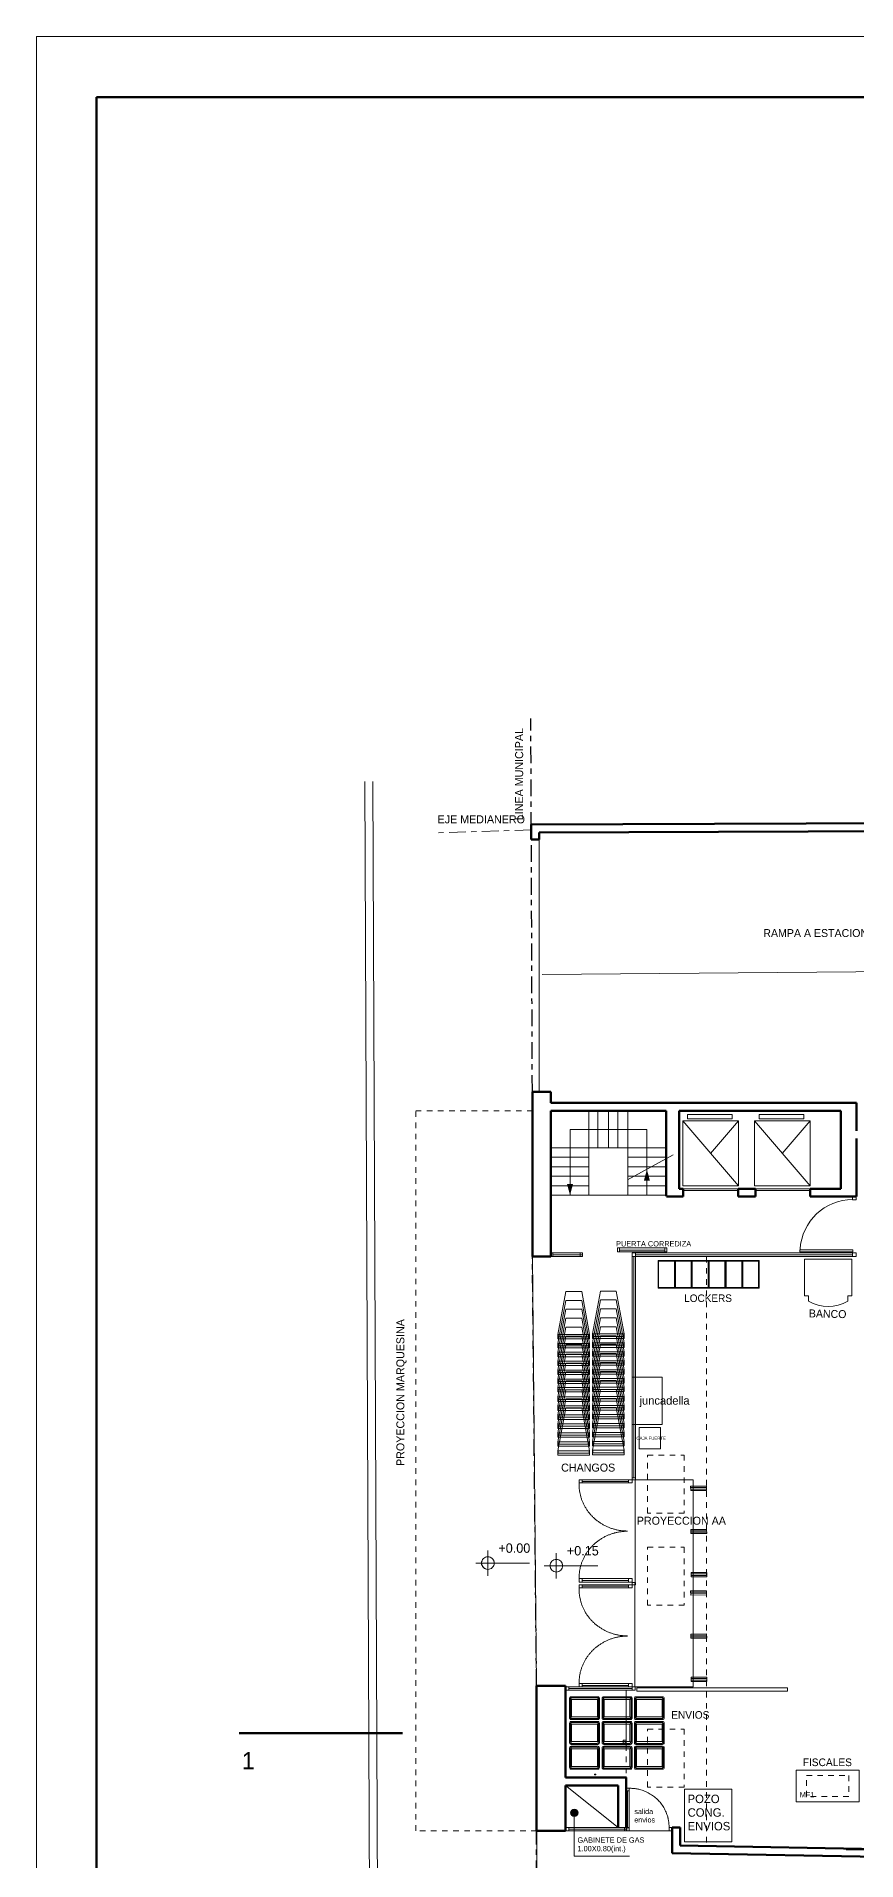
# Model space of a CAD drawing. Header units: metres. Extents: x -5.5 to 74.5, y -93.9 to -36.5.
# Drawn here: x -5.53 to 10.04, y -71.15 to -36.54 of the extents above; entities that cross this region are included whole.
import ezdxf

# ---------------------------------------------------------------- set-up
doc = ezdxf.new("R2010")
doc.units = ezdxf.units.M
doc.header["$LTSCALE"] = 0.508
for name, pattern in [('STYLE_01', [0.416641, 0.208282, -0.208359]), ('STYLE_06', [1.041641, 0.625, -0.208282, 0.069427, -0.138931]), ('STYLE_19', [0.347214, 0.208359, -0.138855])]:
    doc.linetypes.add(name, pattern=pattern)
for name, color, linetype in [('carpinteria', 7, 'Continuous'), ('EQUIPAMIENTO', 7, 'Continuous'), ('Mover', 30, 'Continuous'), ('MUROS', 7, 'Continuous'), ('Nuevo-1', 160, 'Continuous'), ('p1', 7, 'Continuous'), ('ROTULO', 7, 'Continuous'), ('TEXTO', 7, 'Continuous'), ('VARIOS', 7, 'Continuous')]:
    doc.layers.add(name, color=color, linetype=linetype)
doc.styles.add('Futura', font='')
doc.styles.add('Geneva', font='')
doc.styles.get('Futura').set_extended_font_data('Futura')
doc.styles.get('Geneva').set_extended_font_data('Geneva')

# ---------------------------------------------------------------- blocks, each defined once
blk = doc.blocks.new('Group-64')
at = {"color": 0, "linetype": 'Continuous', "lineweight": 5}
blk.add_lwpolyline([(-26.875013, 7.241018), (-26.875013, 7.280318), (-27.876313, 7.280318), (-27.876313, 7.241018)], close=True, dxfattribs=at)
blk.add_arc((-26.874613, 7.236018), 1.0007, 90, 176.7404497, dxfattribs=at)
blk = doc.blocks.new('Group-106')
at = {"color": 0, "linetype": 'Continuous', "lineweight": 5}
blk.add_line((-31.151408, -3.687449), (-31.151408, -2.984282), dxfattribs=at)
for points in [[(-31.119002, -3.743382), (-31.119002, -2.936339), (-31.175713, -2.936339), (-31.175713, -3.743382)], [(-31.119002, -2.936339), (-31.119002, -2.984282), (-31.175713, -2.984282), (-31.175713, -2.936339)], [(-31.119002, -3.743382), (-31.119002, -3.687449), (-31.175713, -3.687449), (-31.175713, -3.743382)]]:
    blk.add_lwpolyline(points, close=True, dxfattribs=at)
blk.add_open_spline([(-30.362013, -3.671467), (-30.362013, -3.472504), (-30.565565, -3.128911), (-30.917222, -2.933383), (-31.119087, -2.9365)], degree=2, dxfattribs=at)
blk = doc.blocks.new('Group-135')
at = {"color": 0, "linetype": 'Continuous', "lineweight": 5}
for p, q in [((-31.129413, 0.897818), (-32.009413, 0.897818)), ((-31.129413, -0.984582), (-32.009413, -0.984582))]:
    blk.add_line(p, q, dxfattribs=at)
for points in [[(-31.059413, 0.926618), (-32.069413, 0.926618), (-32.069413, 0.869018), (-31.059413, 0.869018)], [(-32.069413, 0.926618), (-32.009413, 0.926618), (-32.009413, 0.869018), (-32.069413, 0.869018)], [(-31.059413, 0.926618), (-31.129413, 0.926618), (-31.129413, 0.869018), (-31.059413, 0.869018)], [(-31.059413, -0.946182), (-32.069413, -0.946182), (-32.069413, -1.013382), (-31.059413, -1.013382)], [(-32.069413, -0.946182), (-32.009413, -0.946182), (-32.009413, -1.013382), (-32.069413, -1.013382)], [(-31.059413, -0.946182), (-31.129413, -0.946182), (-31.129413, -1.013382), (-31.059413, -1.013382)]]:
    blk.add_lwpolyline(points, close=True, dxfattribs=at)
for points in [[(-32.068813, 0.869918), (-32.077613, 0.627818), (-31.835513, 0.202718), (-31.401613, -0.044382), (-31.149413, -0.044382)], [(-31.149413, -0.049182), (-31.398413, -0.049182), (-31.828413, -0.290382), (-32.073113, -0.707082), (-32.069213, -0.946282)]]:
    blk.add_open_spline(points, degree=2, dxfattribs=at)
blk = doc.blocks.new('Group-136')
at = {"color": 0, "linetype": 'Continuous', "lineweight": 5}
for p, q in [((-31.129413, 2.887818), (-32.009413, 2.887818)), ((-31.129413, 1.005418), (-32.009413, 1.005418))]:
    blk.add_line(p, q, dxfattribs=at)
for points in [[(-31.059413, 2.916618), (-32.069413, 2.916618), (-32.069413, 2.859018), (-31.059413, 2.859018)], [(-32.069413, 2.916618), (-32.009413, 2.916618), (-32.009413, 2.859018), (-32.069413, 2.859018)], [(-31.059413, 2.916618), (-31.129413, 2.916618), (-31.129413, 2.859018), (-31.059413, 2.859018)], [(-31.059413, 1.043818), (-32.069413, 1.043818), (-32.069413, 0.976618), (-31.059413, 0.976618)], [(-32.069413, 1.043818), (-32.009413, 1.043818), (-32.009413, 0.976618), (-32.069413, 0.976618)], [(-31.059413, 1.043818), (-31.129413, 1.043818), (-31.129413, 0.976618), (-31.059413, 0.976618)]]:
    blk.add_lwpolyline(points, close=True, dxfattribs=at)
for points in [[(-32.068813, 2.859818), (-32.077613, 2.617718), (-31.835513, 2.192618), (-31.401613, 1.945618), (-31.149413, 1.945618)], [(-31.149413, 1.940818), (-31.398413, 1.940818), (-31.828413, 1.699518), (-32.073113, 1.282918), (-32.069213, 1.043718)]]:
    blk.add_open_spline(points, degree=2, dxfattribs=at)
blk = doc.blocks.new('Group-137')
at = {"color": 0, "linetype": 'Continuous', "lineweight": 9}
for p, q in [((-31.301213, 7.316618), (-30.440713, 7.316618)), ((-31.301213, 7.276618), (-30.440713, 7.276618)), ((-31.301213, 7.246618), (-30.440713, 7.246618))]:
    blk.add_line(p, q, dxfattribs=at)
for points in [[(-31.341213, 7.316618), (-31.301213, 7.316618), (-31.301213, 7.246618), (-31.341213, 7.246618)], [(-30.441213, 7.316618), (-30.401213, 7.316618), (-30.401213, 7.246618), (-30.441213, 7.246618)]]:
    blk.add_lwpolyline(points, close=True, dxfattribs=at)
blk = doc.blocks.new('cota nivel')
at = {"color": 0, "linetype": 'Continuous', "lineweight": 9}
for p, q in [((-0.23, 0), (0.79, 0)), ((0, 0), (0, 0.24)), ((0, 0), (0, -0.24))]:
    blk.add_line(p, q, dxfattribs=at)
at = {"color": 0, "linetype": 'Continuous', "lineweight": 9, "flags": 128}
blk.add_lwpolyline([(-0.12, 0, -0.414214), (0, 0.12, -0.414214), (0.12, 0, -0.414214), (0, -0.12, -0.414214)], format="xyb", close=True, dxfattribs=at)
at = {"color": 0, "linetype": 'Continuous', "lineweight": 9}
for start, end in [(180, 270), (0, 90)]:
    blk.add_arc((0, 0), 0.12, start, end, dxfattribs=at)
blk = doc.blocks.new('Group-156')
at = {"color": 0, "linetype": 'Continuous', "lineweight": 9}
for points in [[(-29.651713, 0.812503), (-29.65135, 0.732503), (-29.951347, 0.731141), (-29.95171, 0.811141)], [(-29.644269, -0.827482), (-29.643906, -0.907479), (-29.943904, -0.908841), (-29.944266, -0.828843)]]:
    blk.add_lwpolyline(points, close=True, dxfattribs=at)
at = {"color": 0, "linetype": 'Continuous', "lineweight": 20}
for points in [[(-29.651599, 0.787502), (-29.651463, 0.757502), (-29.95146, 0.75614), (-29.951596, 0.78614)], [(-29.647877, -0.032489), (-29.647742, -0.062488), (-29.947739, -0.06385), (-29.947875, -0.033851)], [(-29.644156, -0.85248), (-29.644019, -0.88248), (-29.944016, -0.883842), (-29.944153, -0.853842)]]:
    blk.add_lwpolyline(points, close=True, dxfattribs=at)
at = {"color": 0, "linetype": 'Continuous', "lineweight": 5}
blk.add_lwpolyline([(-29.647992, -0.007489), (-29.647628, -0.087488), (-29.947625, -0.08885), (-29.947988, -0.008851)], close=True, dxfattribs=at)
blk = doc.blocks.new('Group-157')
at = {"color": 0, "linetype": 'Continuous', "lineweight": 9}
for points in [[(-29.651713, 2.797289), (-29.65135, 2.717289), (-29.951347, 2.715927), (-29.95171, 2.795927)], [(-29.644269, 1.157304), (-29.643906, 1.077307), (-29.943904, 1.075945), (-29.944266, 1.155943)]]:
    blk.add_lwpolyline(points, close=True, dxfattribs=at)
at = {"color": 0, "linetype": 'Continuous', "lineweight": 20}
for points in [[(-29.651599, 2.772288), (-29.651463, 2.742288), (-29.95146, 2.740926), (-29.951596, 2.770926)], [(-29.647877, 1.952297), (-29.647742, 1.922298), (-29.947739, 1.920936), (-29.947875, 1.950935)], [(-29.644156, 1.132306), (-29.644019, 1.102306), (-29.944016, 1.100944), (-29.944153, 1.130944)]]:
    blk.add_lwpolyline(points, close=True, dxfattribs=at)
at = {"color": 0, "linetype": 'Continuous', "lineweight": 5}
blk.add_lwpolyline([(-29.647992, 1.977297), (-29.647628, 1.897298), (-29.947625, 1.895936), (-29.947988, 1.975935)], close=True, dxfattribs=at)
blk = doc.blocks.new('Group-172')
at = {"color": 0, "linetype": 'Continuous', "lineweight": 5}
for points in [[(1.7, 0.15), (2.515, 0.3), (2.515, -0.3), (1.7, -0.15)], [(2.515, 0.3), (2.56, 0.3), (2.56, 0.294), (2.515, 0.294)], [(2.56, 0.3), (2.6, 0.3), (2.6, -0.3), (2.56, -0.3)], [(2.515, -0.294), (2.56, -0.294), (2.56, -0.3), (2.515, -0.3)]]:
    blk.add_lwpolyline(points, close=True, dxfattribs=at)
blk = doc.blocks.new('Group-173')
at = {"color": 0, "linetype": 'Continuous', "lineweight": 5}
for points in [[(1.53, 0.15), (2.345, 0.3), (2.345, -0.3), (1.53, -0.15)], [(2.345, 0.3), (2.39, 0.3), (2.39, 0.294), (2.345, 0.294)], [(2.39, 0.3), (2.43, 0.3), (2.43, -0.3), (2.39, -0.3)], [(2.345, -0.294), (2.39, -0.294), (2.39, -0.3), (2.345, -0.3)]]:
    blk.add_lwpolyline(points, close=True, dxfattribs=at)
blk = doc.blocks.new('Group-174')
at = {"color": 0, "linetype": 'Continuous', "lineweight": 5}
for points in [[(1.36, 0.15), (2.175, 0.3), (2.175, -0.3), (1.36, -0.15)], [(2.175, 0.3), (2.22, 0.3), (2.22, 0.294), (2.175, 0.294)], [(2.22, 0.3), (2.26, 0.3), (2.26, -0.3), (2.22, -0.3)], [(2.175, -0.294), (2.22, -0.294), (2.22, -0.3), (2.175, -0.3)]]:
    blk.add_lwpolyline(points, close=True, dxfattribs=at)
blk = doc.blocks.new('Group-175')
at = {"color": 0, "linetype": 'Continuous', "lineweight": 5}
for points in [[(1.19, 0.15), (2.005, 0.3), (2.005, -0.3), (1.19, -0.15)], [(2.005, 0.3), (2.05, 0.3), (2.05, 0.294), (2.005, 0.294)], [(2.05, 0.3), (2.09, 0.3), (2.09, -0.3), (2.05, -0.3)], [(2.005, -0.294), (2.05, -0.294), (2.05, -0.3), (2.005, -0.3)]]:
    blk.add_lwpolyline(points, close=True, dxfattribs=at)
blk = doc.blocks.new('Group-176')
at = {"color": 0, "linetype": 'Continuous', "lineweight": 5}
for points in [[(1.02, 0.15), (1.835, 0.3), (1.835, -0.3), (1.02, -0.15)], [(1.835, 0.3), (1.88, 0.3), (1.88, 0.294), (1.835, 0.294)], [(1.88, 0.3), (1.92, 0.3), (1.92, -0.3), (1.88, -0.3)], [(1.835, -0.294), (1.88, -0.294), (1.88, -0.3), (1.835, -0.3)]]:
    blk.add_lwpolyline(points, close=True, dxfattribs=at)
blk = doc.blocks.new('Group-177')
at = {"color": 0, "linetype": 'Continuous', "lineweight": 5}
for points in [[(0.85, 0.15), (1.665, 0.3), (1.665, -0.3), (0.85, -0.15)], [(1.665, 0.3), (1.71, 0.3), (1.71, 0.294), (1.665, 0.294)], [(1.71, 0.3), (1.75, 0.3), (1.75, -0.3), (1.71, -0.3)], [(1.665, -0.294), (1.71, -0.294), (1.71, -0.3), (1.665, -0.3)]]:
    blk.add_lwpolyline(points, close=True, dxfattribs=at)
blk = doc.blocks.new('Group-178')
at = {"color": 0, "linetype": 'Continuous', "lineweight": 5}
for points in [[(0.68, 0.15), (1.495, 0.3), (1.495, -0.3), (0.68, -0.15)], [(1.495, 0.3), (1.54, 0.3), (1.54, 0.294), (1.495, 0.294)], [(1.54, 0.3), (1.58, 0.3), (1.58, -0.3), (1.54, -0.3)], [(1.495, -0.294), (1.54, -0.294), (1.54, -0.3), (1.495, -0.3)]]:
    blk.add_lwpolyline(points, close=True, dxfattribs=at)
blk = doc.blocks.new('Group-179')
at = {"color": 0, "linetype": 'Continuous', "lineweight": 5}
for points in [[(0.5, 0.15), (1.315, 0.3), (1.315, -0.3), (0.5, -0.15)], [(1.315, 0.3), (1.36, 0.3), (1.36, 0.294), (1.315, 0.294)], [(1.36, 0.3), (1.4, 0.3), (1.4, -0.3), (1.36, -0.3)], [(1.315, -0.294), (1.36, -0.294), (1.36, -0.3), (1.315, -0.3)]]:
    blk.add_lwpolyline(points, close=True, dxfattribs=at)
blk = doc.blocks.new('Group-180')
at = {"color": 0, "linetype": 'Continuous', "lineweight": 5}
for points in [[(0.34, 0.15), (1.155, 0.3), (1.155, -0.3), (0.34, -0.15)], [(1.155, 0.3), (1.2, 0.3), (1.2, 0.294), (1.155, 0.294)], [(1.2, 0.3), (1.24, 0.3), (1.24, -0.3), (1.2, -0.3)], [(1.155, -0.294), (1.2, -0.294), (1.2, -0.3), (1.155, -0.3)]]:
    blk.add_lwpolyline(points, close=True, dxfattribs=at)
blk = doc.blocks.new('Group-181')
at = {"color": 0, "linetype": 'Continuous', "lineweight": 5}
for points in [[(0.17, 0.15), (0.985, 0.3), (0.985, -0.3), (0.17, -0.15)], [(0.985, 0.3), (1.03, 0.3), (1.03, 0.294), (0.985, 0.294)], [(1.03, 0.3), (1.07, 0.3), (1.07, -0.3), (1.03, -0.3)], [(0.985, -0.294), (1.03, -0.294), (1.03, -0.3), (0.985, -0.3)]]:
    blk.add_lwpolyline(points, close=True, dxfattribs=at)
blk = doc.blocks.new('Group-182')
at = {"color": 0, "linetype": 'Continuous', "lineweight": 5}
for points in [[(0, 0.15), (0.815, 0.3), (0.815, -0.3), (0, -0.15)], [(0.815, 0.3), (0.86, 0.3), (0.86, 0.294), (0.815, 0.294)], [(0.86, 0.3), (0.9, 0.3), (0.9, -0.3), (0.86, -0.3)], [(0.815, -0.294), (0.86, -0.294), (0.86, -0.3), (0.815, -0.3)]]:
    blk.add_lwpolyline(points, close=True, dxfattribs=at)
blk = doc.blocks.new('Group-183')
at = {"color": 0, "linetype": 'Continuous', "lineweight": 5}
for points in [[(-0.17, 0.15), (0.645, 0.3), (0.645, -0.3), (-0.17, -0.15)], [(0.645, 0.3), (0.69, 0.3), (0.69, 0.294), (0.645, 0.294)], [(0.69, 0.3), (0.73, 0.3), (0.73, -0.3), (0.69, -0.3)], [(0.645, -0.294), (0.69, -0.294), (0.69, -0.3), (0.645, -0.3)]]:
    blk.add_lwpolyline(points, close=True, dxfattribs=at)
blk = doc.blocks.new('Group-184')
at = {"color": 0, "linetype": 'Continuous', "lineweight": 5}
for points in [[(-0.338, 0.15), (0.4771, 0.3), (0.4771, -0.3), (-0.338, -0.15)], [(0.4771, 0.3), (0.5221, 0.3), (0.5221, 0.294), (0.4771, 0.294)], [(0.5221, 0.3), (0.5621, 0.3), (0.5621, -0.3), (0.5221, -0.3)], [(0.4771, -0.294), (0.5221, -0.294), (0.5221, -0.3), (0.4771, -0.3)]]:
    blk.add_lwpolyline(points, close=True, dxfattribs=at)
blk = doc.blocks.new('Group-185')
at = {"color": 0, "linetype": 'Continuous', "lineweight": 5}
for points in [[(-0.5079, 0.15), (0.3071, 0.3), (0.3071, -0.3), (-0.5079, -0.15)], [(0.3071, 0.3), (0.3521, 0.3), (0.3521, 0.294), (0.3071, 0.294)], [(0.3521, 0.3), (0.3921, 0.3), (0.3921, -0.3), (0.3521, -0.3)], [(0.3071, -0.294), (0.3521, -0.294), (0.3521, -0.3), (0.3071, -0.3)]]:
    blk.add_lwpolyline(points, close=True, dxfattribs=at)
blk = doc.blocks.new('Changos')
at = {"color": 0}
for name in ['Group-185', 'Group-184', 'Group-183', 'Group-182', 'Group-181', 'Group-180', 'Group-179', 'Group-178', 'Group-177', 'Group-176', 'Group-175', 'Group-174', 'Group-173', 'Group-172']:
    blk.add_blockref(name, (0, 0), dxfattribs=at)
blk = doc.blocks.new('Group-235')
at = {"color": 0, "linetype": 'Continuous', "lineweight": 9}
blk.add_lwpolyline([(0, 0), (1.2, 0), (1.2, -0.6), (0, -0.6)], close=True, dxfattribs=at)
at = {"color": 0, "linetype": 'STYLE_19', "lineweight": 5}
blk.add_lwpolyline([(0.2, -0.1), (1, -0.1), (1, -0.5), (0.2, -0.5)], close=True, dxfattribs=at)
at = {"color": 0, "insert": (0.071, -0.417), "char_height": 0.0996, "attachment_point": 1, "line_spacing_factor": 0.96736, "style": 'Geneva'}
blk.add_mtext('MF1', dxfattribs=at)
blk = doc.blocks.new('Group-236')
at = {"color": 0}
blk.add_blockref('Group-235', (0, 0), dxfattribs=at)
blk = doc.blocks.new('MF1')
at = {"color": 0}
blk.add_blockref('Group-236', (0, 0), dxfattribs=at)
blk = doc.blocks.new('Group-130')
at = {"color": 0, "linetype": 'Continuous', "lineweight": 20}
for p, q in [((0.02, 0.51), (0.02, 0.52)), ((0.3, 0.51), (0.3, 0.52))]:
    blk.add_line(p, q, dxfattribs=at)
for points in [[(0, 0.52), (0.32, 0.52), (0.32, 0), (0, 0)], [(0.01, 0.51), (0.31, 0.51), (0.31, 0.01), (0.01, 0.01)]]:
    blk.add_lwpolyline(points, close=True, dxfattribs=at)
blk = doc.blocks.new('locker')
at = {"color": 0}
blk.add_blockref('Group-130', (0, 0), dxfattribs=at)
blk = doc.blocks.new('Group-238')
at = {"color": 0, "rotation": 180}
for p in [(-29.290612, 7.076617), (-28.970612, 7.076617), (-28.650512, 7.076617)]:
    blk.add_blockref('locker', p, dxfattribs=at)
blk = doc.blocks.new('Group-239')
at = {"color": 0, "rotation": 180}
for p in [(-30.250712, 7.076617), (-29.930712, 7.076617), (-29.610612, 7.076617)]:
    blk.add_blockref('locker', p, dxfattribs=at)
at = {"color": 0}
blk.add_blockref('Group-238', (0, 0), dxfattribs=at)
blk = doc.blocks.new('Canasto')
at = {"linetype": 'Continuous', "lineweight": 5}
h = blk.add_hatch(color=0, dxfattribs=at)
edge = h.paths.add_edge_path()
edge.add_arc((0.0245, 0.1901), 0, 0, 360, ccw=False)
h = blk.add_hatch(color=0, dxfattribs=at)
edge = h.paths.add_edge_path()
edge.add_arc((0.0395, 0.1655), 0, 0, 360, ccw=False)
h = blk.add_hatch(color=0, dxfattribs=at)
edge = h.paths.add_edge_path()
edge.add_arc((0.5275, 0.1655), 0, 0, 360, ccw=False)
h = blk.add_hatch(color=0, dxfattribs=at)
edge = h.paths.add_edge_path()
edge.add_arc((0.5425, 0.1901), 0, 0, 360, ccw=False)
h = blk.add_hatch(color=0, dxfattribs=at)
edge = h.paths.add_edge_path()
edge.add_arc((0.0245, -0.1901), 0, 0, 360, ccw=False)
h = blk.add_hatch(color=0, dxfattribs=at)
edge = h.paths.add_edge_path()
edge.add_arc((0.0395, -0.1655), 0, 0, 360, ccw=False)
h = blk.add_hatch(color=0, dxfattribs=at)
edge = h.paths.add_edge_path()
edge.add_arc((0.5275, -0.1655), 0, 0, 360, ccw=False)
h = blk.add_hatch(color=0, dxfattribs=at)
edge = h.paths.add_edge_path()
edge.add_arc((0.5425, -0.1901), 0, 0, 360, ccw=False)
at = {"color": 0, "linetype": 'Continuous', "lineweight": 5}
for p, q in [((0.0245, 0.1901), (0.0395, 0.1655)), ((0.5275, 0.1655), (0.5425, 0.1901)), ((0.0395, -0.1655), (0.0245, -0.1901)), ((0.5275, -0.1655), (0.5425, -0.1901))]:
    blk.add_line(p, q, dxfattribs=at)
at = {"color": 0, "linetype": 'Continuous', "lineweight": 5, "flags": 128}
for points in [[(0.567, 0.1875, 0.4142136), (0.537, 0.2175), (0.03, 0.2175, 0.4142136), (0, 0.1875), (0, -0.1875, 0.4142136), (0.03, -0.2175), (0.537, -0.2175, 0.4142136), (0.567, -0.1875)], [(0.02, 0.1775, -0.4142136), (0.04, 0.1975), (0.527, 0.1975, -0.4142136), (0.547, 0.1775), (0.547, -0.1775, -0.4142136), (0.527, -0.1975), (0.04, -0.1975, -0.4142136), (0.02, -0.1775)]]:
    blk.add_lwpolyline(points, format="xyb", close=True, dxfattribs=at)
at = {"color": 0, "linetype": 'Continuous', "lineweight": 5}
blk.add_lwpolyline([(0.0395, 0.1655), (0.5275, 0.1655), (0.5275, -0.1655), (0.0395, -0.1655)], close=True, dxfattribs=at)
for centre in [(0.0245, 0.1901), (0.0395, 0.1655), (0.5275, 0.1655), (0.5425, 0.1901), (0.0245, -0.1901), (0.0395, -0.1655), (0.5275, -0.1655), (0.5425, -0.1901)]:
    blk.add_circle(centre, 0, dxfattribs=at)
blk = doc.blocks.new('Group-240')
at = {"color": 0, "linetype": 'Continuous', "lineweight": 9}
for p, q in [((-27.790705, 6.406626), (-27.7907, 7.106618)), ((-27.7907, 7.106618), (-26.890702, 7.106618)), ((-26.890712, 6.406606), (-26.890702, 7.106618)), ((-27.715693, 6.406612), (-27.790705, 6.406626)), ((-27.715693, 6.406612), (-27.715694, 6.306614)), ((-26.965697, 6.406605), (-26.9657, 6.306607)), ((-26.965697, 6.406605), (-26.890712, 6.406606))]:
    blk.add_line(p, q, dxfattribs=at)
blk.add_arc((-27.340698, 6.971616), 0.763446, 240.5812591, 299.4185733, dxfattribs=at)
blk = doc.blocks.new('Group-241')
at = {"color": 0}
blk.add_blockref('Group-240', (0, 0), dxfattribs=at)
at = {"color": 0, "insert": (-27.349, 6.143), "char_height": 0.15, "attachment_point": 2, "rotation": 358.717, "line_spacing_factor": 0.96736, "style": 'Futura'}
blk.add_mtext('BANCO', dxfattribs=at)

msp = doc.modelspace()

# ---------------------------------------------------------------- hatches: boundary and pattern name
at = {"layer": 'MUROS', "linetype": 'Continuous', "lineweight": 5}
h = msp.add_hatch(color=256, dxfattribs=at)
edge = h.paths.add_edge_path()
edge.add_arc((4.68, -70.25), 0.0705, 0, 360, ccw=False)

# ---------------------------------------------------------------- linework, layer by layer
at = {"layer": 'carpinteria', "linetype": 'Continuous', "lineweight": 9}
for p, q in [((4.273, -59.62), (4.834, -59.62)), ((4.273, -59.66), (4.834, -59.66)), ((4.273, -59.69), (4.834, -59.69)), ((5.779, -59.69), (5.779, -63.89)), ((5.809, -59.69), (5.809, -63.89)), ((5.839, -59.62), (9.961, -59.62)), ((5.839, -59.66), (9.961, -59.66)), ((5.839, -59.69), (5.839, -63.89)), ((5.839, -59.69), (9.961, -59.69)), ((4.574, -70.53), (5.722, -70.53)), ((5.655, -70.56), (4.574, -70.56)), ((4.574, -70.59), (6.509, -70.59))]:
    msp.add_line(p, q, dxfattribs=at)
for points in [[(4.233, -59.62), (4.273, -59.62), (4.273, -59.69), (4.233, -59.69)], [(4.793, -59.62), (4.833, -59.62), (4.833, -59.69), (4.793, -59.69)], [(5.779, -59.62), (5.839, -59.62), (5.839, -59.69), (5.779, -59.69)], [(5.779, -63.89), (5.839, -63.89), (5.839, -63.93), (5.779, -63.93)], [(5.779, -65.88), (5.839, -65.88), (5.839, -65.92), (5.779, -65.92)], [(4.514, -70.53), (4.574, -70.53), (4.574, -70.59), (4.514, -70.59)], [(5.635, -70.53), (5.675, -70.53), (5.675, -70.59), (5.635, -70.59)], [(6.479, -70.53), (6.539, -70.53), (6.539, -70.59), (6.479, -70.59)]]:
    msp.add_lwpolyline(points, close=True, dxfattribs=at)
at = {"layer": 'EQUIPAMIENTO', "linetype": 'Continuous', "lineweight": 20}
msp.add_lwpolyline([(8.099, -57.12), (9.159, -57.12), (9.159, -58.35), (8.099, -58.35)], close=True, dxfattribs=at)
at = {"layer": 'EQUIPAMIENTO', "linetype": 'Continuous', "lineweight": 9}
for points in [[(9.961, -58.555), (10.031, -58.555), (10.031, -58.615), (9.961, -58.615)], [(9.961, -59.62), (10.031, -59.62), (10.031, -59.69), (9.961, -59.69)]]:
    msp.add_lwpolyline(points, close=True, dxfattribs=at)
at = {"layer": 'Mover', "linetype": 'Continuous', "lineweight": 9}
msp.add_lwpolyline([(5.914, -62.94), (6.314, -62.94), (6.314, -63.34), (5.914, -63.34)], close=True, dxfattribs=at)
at = {"layer": 'Mover', "linetype": 'Continuous', "lineweight": 5}
msp.add_lwpolyline([(5.87, -67.88), (8.73, -67.88), (8.73, -67.94), (5.87, -67.94)], close=True, dxfattribs=at)
at = {"layer": 'Mover', "linetype": 'Continuous', "lineweight": 20}
msp.add_lwpolyline([(6.77, -69.797), (7.67, -69.797), (7.67, -70.797), (6.77, -70.797)], close=True, dxfattribs=at)
at = {"layer": 'MUROS', "linetype": 'Continuous', "lineweight": 50}
for p, q in [((3.864, -51.495), (16.412, -51.445)), ((3.864, -51.496), (3.864, -51.78)), ((3.864, -51.78), (4.014, -51.78)), ((4.013, -51.645), (16.417, -51.595)), ((4.014, -51.644), (4.014, -51.78)), ((4.234, -56.566), (3.884, -56.566)), ((3.884, -59.69), (3.884, -56.566)), ((4.234, -56.775), (4.234, -56.566)), ((4.234, -56.775), (10.039, -56.775)), ((4.234, -56.925), (6.424, -56.925)), ((4.234, -59.69), (4.234, -56.925)), ((6.424, -56.925), (6.424, -58.55)), ((6.674, -56.925), (9.739, -56.925)), ((6.674, -56.925), (6.674, -58.41)), ((9.739, -58.405), (9.739, -56.925)), ((10.039, -57.105), (10.039, -56.775)), ((10.039, -57.105), (10.039, -57.255)), ((10.039, -57.304), (10.039, -57.255)), ((10.039, -58.555), (10.039, -57.454)), ((6.669, -58.405), (6.749, -58.405)), ((6.749, -58.555), (6.749, -58.405)), ((7.789, -58.405), (8.119, -58.405)), ((7.789, -58.555), (7.789, -58.405)), ((8.119, -58.555), (8.119, -58.405)), ((9.159, -58.405), (9.739, -58.405)), ((9.159, -58.555), (9.159, -58.405)), ((6.429, -58.555), (6.749, -58.555)), ((7.789, -58.555), (8.119, -58.555)), ((9.159, -58.555), (10.039, -58.555)), ((4.234, -59.69), (3.884, -59.69)), ((4.514, -67.84), (3.964, -67.84)), ((3.964, -70.59), (3.964, -67.84)), ((4.514, -69.58), (4.514, -67.84)), ((5.665, -69.58), (4.514, -69.58)), ((4.514, -70.59), (4.514, -69.73)), ((5.515, -69.73), (4.514, -69.73)), ((5.515, -70.529), (5.515, -69.73)), ((5.665, -70.529), (5.665, -69.58)), ((4.514, -70.59), (3.964, -70.59)), ((6.539, -70.53), (6.539, -71.017)), ((6.539, -70.53), (6.689, -70.53)), ((6.689, -70.53), (6.689, -70.87)), ((6.689, -70.87), (25.601, -71.2)), ((6.539, -71.017), (23.444, -71.312))]:
    msp.add_line(p, q, dxfattribs=at)
at = {"layer": 'MUROS', "linetype": 'Continuous', "lineweight": 20}
for p, q in [((4.014, -56.566), (4.014, -51.78)), ((4.959, -57.63), (4.959, -56.93)), ((5.129, -57.63), (5.129, -56.93)), ((5.329, -57.63), (5.329, -56.93)), ((5.509, -57.63), (5.509, -56.93)), ((5.699, -57.63), (5.699, -56.93)), ((4.959, -57.63), (4.239, -57.63)), ((4.959, -57.63), (5.699, -57.63)), ((4.959, -58.53), (4.959, -57.63)), ((5.699, -57.61), (5.699, -58.01)), ((5.699, -57.63), (6.389, -57.63)), ((6.389, -57.63), (6.429, -57.63)), ((4.959, -57.81), (4.239, -57.81)), ((4.959, -57.99), (4.239, -57.99)), ((5.699, -57.81), (6.059, -57.81)), ((5.699, -57.99), (5.739, -57.99)), ((5.699, -58.01), (5.699, -58.53)), ((5.739, -57.99), (6.429, -57.99)), ((6.059, -57.81), (6.429, -57.81)), ((4.959, -58.17), (4.239, -58.17)), ((4.959, -58.35), (4.239, -58.35)), ((5.699, -58.17), (6.429, -58.17)), ((5.699, -58.35), (6.429, -58.35)), ((4.959, -58.53), (4.239, -58.53)), ((4.959, -58.53), (5.699, -58.53)), ((5.699, -58.53), (6.429, -58.53)), ((3.969, -70.57), (3.969, -76.04))]:
    msp.add_line(p, q, dxfattribs=at)
at = {"layer": 'MUROS', "linetype": 'Continuous', "lineweight": 9}
for p, q in [((16.37, -54.24), (4.069, -54.34)), ((6.059, -57.28), (4.599, -57.28)), ((4.599, -57.28), (4.599, -58.53)), ((6.059, -58.04), (6.059, -57.28)), ((6.739, -57.12), (7.799, -58.35)), ((7.799, -57.12), (7.269, -57.74)), ((8.099, -57.12), (9.159, -58.35)), ((9.159, -57.12), (8.629, -57.74)), ((6.059, -58.53), (6.059, -58.04)), ((4.514, -69.73), (5.515, -70.529))]:
    msp.add_line(p, q, dxfattribs=at)
at = {"layer": 'MUROS', "linetype": 'STYLE_01', "lineweight": 9}
for p, q in [((1.669, -70.59), (1.669, -56.93)), ((1.669, -56.93), (3.969, -56.93)), ((3.969, -70.59), (1.669, -70.59))]:
    msp.add_line(p, q, dxfattribs=at)
at = {"layer": 'MUROS', "linetype": 'Continuous', "lineweight": 5}
for p, q in [((4.68, -70.25), (4.68, -71.07)), ((4.68, -71.07), (5.73, -71.07))]:
    msp.add_line(p, q, dxfattribs=at)
at = {"layer": 'MUROS', "linetype": 'Continuous', "lineweight": 20}
for points in [[(6.829, -57), (7.679, -57), (7.679, -57.08), (6.829, -57.08)], [(8.189, -57), (9.039, -57), (9.039, -57.08), (8.189, -57.08)], [(6.739, -57.12), (7.799, -57.12), (7.799, -58.35), (6.739, -58.35)]]:
    msp.add_lwpolyline(points, close=True, dxfattribs=at)
at = {"layer": 'MUROS', "linetype": 'Continuous', "lineweight": 5}
msp.add_circle((4.68, -70.25), 0.0705, dxfattribs=at)
at = {"layer": 'MUROS', "lineweight": 9}
for points in [[(6.059, -58.04), (6.115, -58.252), (6.002, -58.252)], [(4.599, -58.53), (4.542, -58.318), (4.655, -58.318)]]:
    msp.add_solid(points, dxfattribs=at)
at = {"layer": 'Nuevo-1', "linetype": 'Continuous', "lineweight": 9}
msp.add_line((19.405, -70.95), (9.84, -70.95), dxfattribs=at)
at = {"layer": 'p1', "linetype": 'STYLE_01', "lineweight": 5}
for points in [[(6.069, -63.46), (6.769, -63.46), (6.769, -64.56), (6.069, -64.56)], [(6.069, -65.21), (6.769, -65.21), (6.769, -66.31), (6.069, -66.31)], [(6.069, -68.66), (6.769, -68.66), (6.769, -69.76), (6.069, -69.76)]]:
    msp.add_lwpolyline(points, close=True, dxfattribs=at)
at = {"layer": 'ROTULO', "linetype": 'Continuous', "lineweight": 20}
msp.add_lwpolyline([(-5.531, -36.54), (74.469, -36.54), (74.469, -93.94), (-5.531, -93.94)], close=True, dxfattribs=at)
at = {"layer": 'ROTULO', "linetype": 'Continuous', "lineweight": 50}
msp.add_lwpolyline([(-4.391, -37.69), (73.319, -37.69), (73.319, -92.8), (-4.391, -92.8)], close=True, dxfattribs=at)
at = {"layer": 'TEXTO', "linetype": 'Continuous', "lineweight": 9}
for p, q in [((5.689, -58.24), (6.559, -57.76)), ((4.574, -67.86), (5.778, -67.86)), ((5.778, -67.89), (4.574, -67.89)), ((4.574, -67.92), (5.778, -67.92)), ((5.665, -68.895), (5.665, -67.92))]:
    msp.add_line(p, q, dxfattribs=at)
for points in [[(4.514, -67.86), (4.574, -67.86), (4.574, -67.92), (4.514, -67.92)], [(5.778, -67.86), (5.838, -67.86), (5.838, -67.92), (5.778, -67.92)], [(5.605, -68.87), (5.665, -68.87), (5.665, -68.93), (5.605, -68.93)]]:
    msp.add_lwpolyline(points, close=True, dxfattribs=at)
at = {"layer": 'VARIOS', "linetype": 'STYLE_06', "lineweight": 30}
for p, q in [((3.884, -56.566), (3.855, -49.481)), ((3.964, -67.84), (3.884, -59.69)), ((3.966, -77.704), (3.964, -67.84))]:
    msp.add_line(p, q, dxfattribs=at)
at = {"layer": 'VARIOS', "linetype": 'Continuous', "lineweight": 9}
for p, q in [((0.816, -77.7), (0.703, -50.68)), ((0.966, -77.7), (0.853, -50.68)), ((6.749, -58.41), (7.789, -58.41)), ((6.749, -58.44), (7.789, -58.44)), ((8.119, -58.41), (9.159, -58.41)), ((8.119, -58.44), (9.159, -58.44)), ((5.665, -68.915), (5.65, -68.915)), ((5.65, -68.93), (5.65, -68.915)), ((5.665, -68.93), (5.65, -68.93)), ((5.665, -68.93), (5.665, -68.97)), ((5.665, -69.6), (5.665, -69.56)), ((5.65, -69.6), (5.65, -69.615)), ((5.665, -69.6), (5.65, -69.6)), ((5.665, -69.615), (5.65, -69.615))]:
    msp.add_line(p, q, dxfattribs=at)
at = {"layer": 'VARIOS', "linetype": 'STYLE_06', "lineweight": 9}
msp.add_line((3.868, -51.598), (2.087, -51.65), dxfattribs=at)
at = {"layer": 'VARIOS', "linetype": 'Continuous', "lineweight": 20}
msp.add_line((3.964, -67.84), (3.884, -59.69), dxfattribs=at)
at = {"layer": 'VARIOS', "linetype": 'STYLE_01', "lineweight": 9}
msp.add_line((7.189, -59.7), (7.189, -70.87), dxfattribs=at)
at = {"layer": 'VARIOS', "linetype": 'Continuous', "lineweight": 50}
msp.add_line((-1.681, -68.74), (1.419, -68.74), dxfattribs=at)
at = {"layer": 'VARIOS', "linetype": 'STYLE_01', "lineweight": 5}
msp.add_line((5.665, -68.97), (5.665, -69.56), dxfattribs=at)
at = {"layer": 'VARIOS', "linetype": 'Continuous', "lineweight": 20}
msp.add_lwpolyline([(5.779, -61.98), (6.35, -61.98), (6.35, -62.88), (5.779, -62.88)], close=True, dxfattribs=at)
at = {"layer": 'VARIOS', "linetype": 'Continuous', "lineweight": 9}
msp.add_lwpolyline([(5.838, -63.93), (6.94, -63.931), (6.938, -67.86), (5.831, -67.86)], close=True, dxfattribs=at)
at = {"layer": 'VARIOS', "linetype": 'Continuous', "lineweight": 5}
msp.add_lwpolyline([(5.061, -69.517), (5.061, -69.527), (5.088, -69.527), (5.088, -69.517)], close=True, dxfattribs=at)

# ---------------------------------------------------------------- block references
at = {"layer": 'carpinteria'}
for name in ['Group-137', 'Group-136', 'Group-135']:
    msp.add_blockref(name, (36.841, -66.847), dxfattribs=at)
at = {"layer": 'EQUIPAMIENTO'}
for name in ['Group-64', 'Group-106']:
    msp.add_blockref(name, (36.841, -66.847), dxfattribs=at)
at = {"layer": 'Mover'}
for name, p in [('Group-239', (36.841, -66.847)), ('Group-241', (36.841, -66.847)), ('MF1', (8.89, -69.44))]:
    msp.add_blockref(name, p, dxfattribs=at)
at = {"layer": 'Mover', "xscale": -1}
for p in [(5.157, -68.263), (5.777, -68.263), (6.387, -68.263), (5.157, -68.733), (5.777, -68.733), (6.387, -68.733), (5.157, -69.203), (5.777, -69.203), (6.387, -69.203)]:
    msp.add_blockref('Canasto', p, dxfattribs=at)
at = {"layer": 'VARIOS', "xscale": -1, "rotation": 90}
for p in [(4.67, -60.863), (5.326, -60.855)]:
    msp.add_blockref('Changos', p, dxfattribs=at)
at = {"layer": 'VARIOS'}
for name, p in [('Group-157', (36.841, -66.847)), ('cota nivel', (3.039, -65.51)), ('cota nivel', (4.339, -65.56)), ('Group-156', (36.841, -66.847))]:
    msp.add_blockref(name, p, dxfattribs=at)

# ---------------------------------------------------------------- texts
at = {"layer": 'Mover', "attachment_point": 1, "line_spacing_factor": 0.96736, "style": 'Futura'}
for s, insert, char_height in [('LOCKERS', (6.766, -60.412), 0.142), ('CAJA FUERTE ', (5.86, -63.111), 0.05912), ('ENVIOS', (6.52, -68.319), 0.1435), ('FISCALES', (9.017, -69.218), 0.1446)]:
    msp.add_mtext(s, dxfattribs=dict(at, insert=insert, char_height=char_height))
at = {"layer": 'Mover', "insert": (6.831, -69.904), "char_height": 0.16047, "width": 1.0499, "attachment_point": 1, "line_spacing_factor": 0.96736, "style": 'Futura'}
msp.add_mtext('POZO CONG. ENVIOS\\P', dxfattribs=at)
at = {"layer": 'MUROS', "attachment_point": 1, "line_spacing_factor": 0.96736, "style": 'Futura'}
for s, insert, char_height in [('salida\\Penvios', (5.82, -70.174), 0.0988), ('GABINETE DE GAS\\P1.00X0.80(int.)', (4.74, -70.715), 0.10106)]:
    msp.add_mtext(s, dxfattribs=dict(at, insert=insert, char_height=char_height))
at = {"layer": 'TEXTO', "insert": (3.557, -51.412), "char_height": 0.15182, "attachment_point": 1, "rotation": 90, "line_spacing_factor": 0.96736, "style": 'Futura'}
msp.add_mtext('LINEA MUNICIPAL', dxfattribs=at)
at = {"layer": 'TEXTO', "attachment_point": 1, "line_spacing_factor": 0.96736, "style": 'Futura'}
for s, insert, char_height in [('EJE MEDIANERO', (2.085, -51.32), 0.15182), ('PUERTA CORREDIZA ', (5.473, -59.4), 0.10105), ('PROYECCION AA', (5.867, -64.63), 0.15182)]:
    msp.add_mtext(s, dxfattribs=dict(at, insert=insert, char_height=char_height))
for s, insert, char_height, width in [('RAMPA A ESTACIONAMIENTO', (8.269, -53.479), 0.15039, 2.8949), ('juncadella\\P\\P', (5.92, -62.346), 0.1575, 1.0998), ('\\PCHANGOS', (4.43, -63.377), 0.1519, 1.1591)]:
    msp.add_mtext(s, dxfattribs=dict(at, insert=insert, char_height=char_height, width=width))
at = {"layer": 'TEXTO', "insert": (1.302, -63.667), "char_height": 0.15182, "width": 2.67222, "attachment_point": 1, "rotation": 90, "line_spacing_factor": 0.96736, "style": 'Futura'}
msp.add_mtext('PROYECCION MARQUESINA', dxfattribs=at)
at = {"layer": 'VARIOS', "attachment_point": 1, "line_spacing_factor": 0.96736, "style": 'Futura'}
for s, insert, char_height in [('+0.00', (3.239, -65.136), 0.179), ('+0.15', (4.539, -65.186), 0.179), ('1', (-1.631, -69.095), 0.329)]:
    msp.add_mtext(s, dxfattribs=dict(at, insert=insert, char_height=char_height))

doc.saveas('drawing.dxf')
